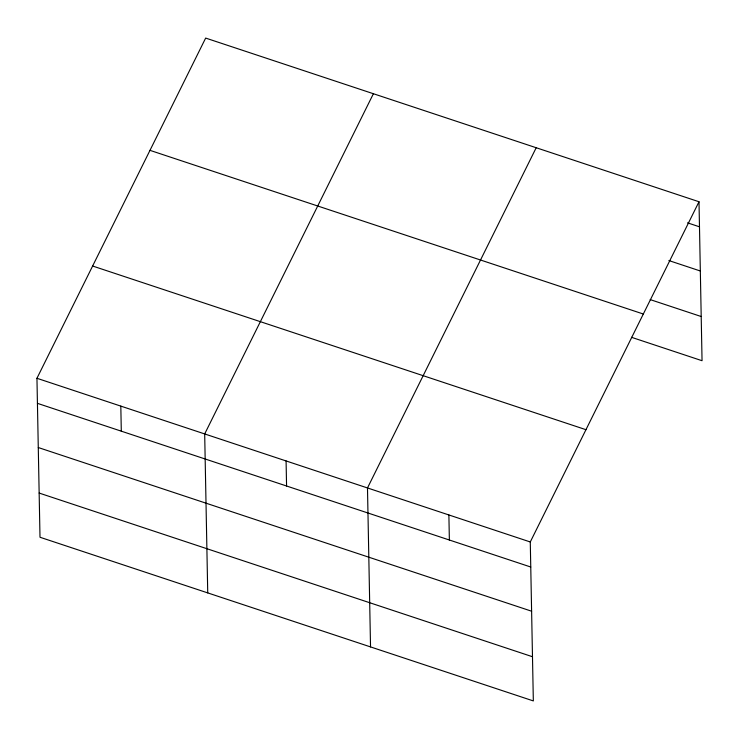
<?xml version="1.0" encoding="UTF-8"?>
<svg xmlns="http://www.w3.org/2000/svg" width="739" height="739" viewBox="0 0 739 739"><rect width="100%" height="100%" fill="white"/><g stroke="black" fill="none" stroke-linecap="round" stroke-linejoin="round"><path stroke-width="1.11" d="M699.002 201.747L530.279 541.964L533.336 700.923L39.998 537.253L36.95 378.285L205.664 38.077L699.002 201.747L702.05 360.715L631.503 337.307M373.398 93.724L204.685 433.941L207.733 592.9M536.2 147.735L367.486 487.952L370.535 646.911M687.538 222.845L699.482 226.808M668.85 260.553L700.332 270.991M650.191 299.6L701.2 316.523M149.989 150.35L643.318 314.02M92.624 266.022L585.962 429.692M36.95 378.285L530.279 541.964M37.43 403.346L530.759 567.016M38.28 447.529L531.609 611.208M39.158 493.061L532.486 656.731M448.887 514.954L449.367 540.015M286.085 460.942L286.566 486.003M120.817 406.108L121.298 431.17"/></g></svg>
